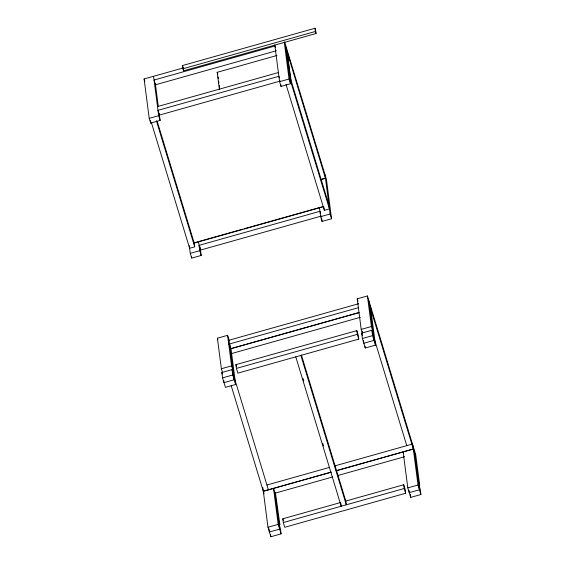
<?xml version="1.0" encoding="UTF-8"?>
<svg xmlns="http://www.w3.org/2000/svg" width="565" height="565" viewBox="0 0 565 565"><rect width="100%" height="100%" fill="white"/><g stroke="black" fill="none" stroke-linecap="round" stroke-linejoin="round"><path stroke-width="0.85" d="M182.467 65.561L315.009 28.25L315.63 30.284L316.047 33.505L183.505 70.816L182.467 65.561L182.876 66.917M159.238 113.579L160.128 120.437L150.657 123.106L149.216 118.353L144.096 78.952L183.152 67.955M182.883 68.782L315.432 31.463L315.009 28.25M155.354 84.828L276.391 50.751M219.411 89.461L217.186 72.306L276.991 55.469M157.501 106.573L278.39 72.546M280.325 81.042L159.429 115.076L157.988 110.33L278.877 76.296L279.364 77.878M149.216 118.353L158.68 115.691L153.567 76.289M285.367 44.338L290.488 83.74L281.017 86.41L279.576 81.657L289.047 78.994L284.259 42.156M322.05 179.034L324.593 178.321M320.39 179.776L325.475 178.349L285.791 47.552M194.176 242.816L242.519 229.206M244.172 228.74L319.451 207.553M320.447 207.27L322.989 206.557M194.212 243.084L323.872 206.585M157.162 121.228L194.226 243.084L194.713 246.834L189.614 248.268L151.279 122.217M286.003 84.284L324.345 210.342L329.437 208.909L289.824 78.648M321.386 216.049L200.49 250.083L199.049 245.337L319.938 211.303L320.659 213.676M200.074 246.884L201.189 255.444L191.719 258.113L190.278 253.36L199.742 250.698L198.52 241.276M284.647 41.958L326.429 179.345L331.549 218.747L322.078 221.416L320.638 216.663L330.101 214.001L324.988 174.592M222.575 372.702L221.374 368.747L217.405 338.188L227.603 335.32L229.044 340.066L234.2 379.744L224.001 382.611L223.705 380.316M362.405 333.343L361.197 329.381L357.228 298.829L367.427 295.954L368.874 300.707L374.023 340.377L363.832 343.245L363.493 340.681M228.211 340.448L358.74 303.702M228.698 344.205L358.38 307.692M233.5 374.376L232.06 369.63L221.861 372.497L222.561 377.865L225.449 387.357L235.64 384.49L230.979 348.57L358.923 312.551M230.993 348.711L358.98 312.685M231.544 353.563L360.371 317.297M221.374 368.747L231.572 365.88L227.603 335.32M235.937 364.651L356.833 330.617L358.274 335.363L358.761 339.113L237.872 373.147L236.424 368.401L235.937 364.651L236.417 366.233M361.197 329.381L371.396 326.514L367.427 295.954M236.424 368.401L357.32 334.367L356.833 330.617M370.315 305.453L375.471 345.123L365.273 347.998L362.384 338.499L361.685 333.138L371.883 330.264L373.331 335.017M222.561 377.865L232.752 374.991L232.06 369.63M362.384 338.499L372.582 335.631L371.883 330.264M266.934 485.01L329.656 467.354M334.734 465.927L411.864 444.21L411.377 440.46M331.097 472.107L263.283 491.197L231.205 385.718M336.182 470.673L413.305 448.963L369.362 304.457M331.132 472.241L263.325 491.331L264.046 493.704M336.217 470.815L413.347 449.097L414.795 453.843M274.943 493.217L332.573 476.994M337.658 475.561L404.618 456.711M345.377 501.176L403.707 484.756L405.154 489.502L405.642 493.252L284.746 527.286L283.305 522.54L282.818 518.79L340.307 502.603M283.305 522.54L404.194 488.506L403.707 484.756M278.933 523.769L280.381 528.515L281.073 533.883L270.875 536.75L267.987 527.251L278.185 524.384L273.524 488.464L274.964 493.21M418.764 484.403L420.205 489.156L420.904 494.516L410.706 497.384L407.817 487.885L418.015 485.017L412.817 445.206L368.91 300.841M315.432 31.463L316.047 33.505M412.86 445.347L415.748 454.846L419.717 485.399L418.277 480.653M371.396 326.514L372.844 331.26M374.305 338.922L406.765 445.651M372.582 335.631L375.471 345.123M418.015 485.017L420.904 494.516M289.301 74.629L328.95 205.152M357.228 298.829L357.956 301.202M403.636 453.554L403.149 451.965L407.817 487.885M289.047 78.994L290.488 83.74M330.101 214.001L331.549 218.747M275.43 47.587L274.943 46.005L154.054 80.039L155.495 84.785M361.685 333.138L362.412 335.511M357.32 334.367L358.761 339.113M404.194 488.506L405.642 493.252M217.186 72.306L217.8 74.34M301.406 355.039L345.808 501.049L346.296 504.806L300.863 355.413M302.981 378.416L303.751 380.951M322.742 443.405L323.512 445.94M295.77 356.847L341.204 506.24L340.808 503.238M275.438 492.624L279.894 524.765L278.446 520.019M229.531 343.824L230.979 348.57M282.818 518.79L283.298 520.372M158.68 115.691L160.128 120.437M199.742 250.698L201.189 255.444M231.572 365.88L233.013 370.626M144.096 78.952L144.824 81.325M156.378 120.776L194.713 246.834M234.736 379.122L268.382 489.763M232.752 374.991L235.64 384.49M278.185 524.384L281.073 533.883M217.405 338.188L217.885 339.77M221.861 372.497L222.342 374.087M414.307 450.093L419.456 489.77L409.265 492.638L408.961 490.342M410.31 494.326L410.706 497.384M365.054 346.288L365.273 347.998M362.271 331.274L362.497 332.983M323.95 207.341L324.345 210.342M321.633 217.984L322.078 221.416M319.409 207.242L320.638 216.663M291.06 80.392L287.098 52.623L290.438 78.358M280.798 84.694L281.017 86.41M274.795 44.826L279.576 81.657M274.816 492.08L279.633 529.13L269.434 532.004L269.039 528.939M218.139 76.918L218.358 78.634M218.69 81.205L218.916 82.921M219.248 85.492L219.474 87.208M270.579 534.455L270.875 536.75M262.838 487.581L267.987 527.251M183.088 67.602L183.505 70.816M191.5 256.397L191.719 258.113M189.275 245.655L190.278 253.36M155.304 83.288L158.348 106.736M150.325 120.536L150.657 123.106"/></g></svg>
